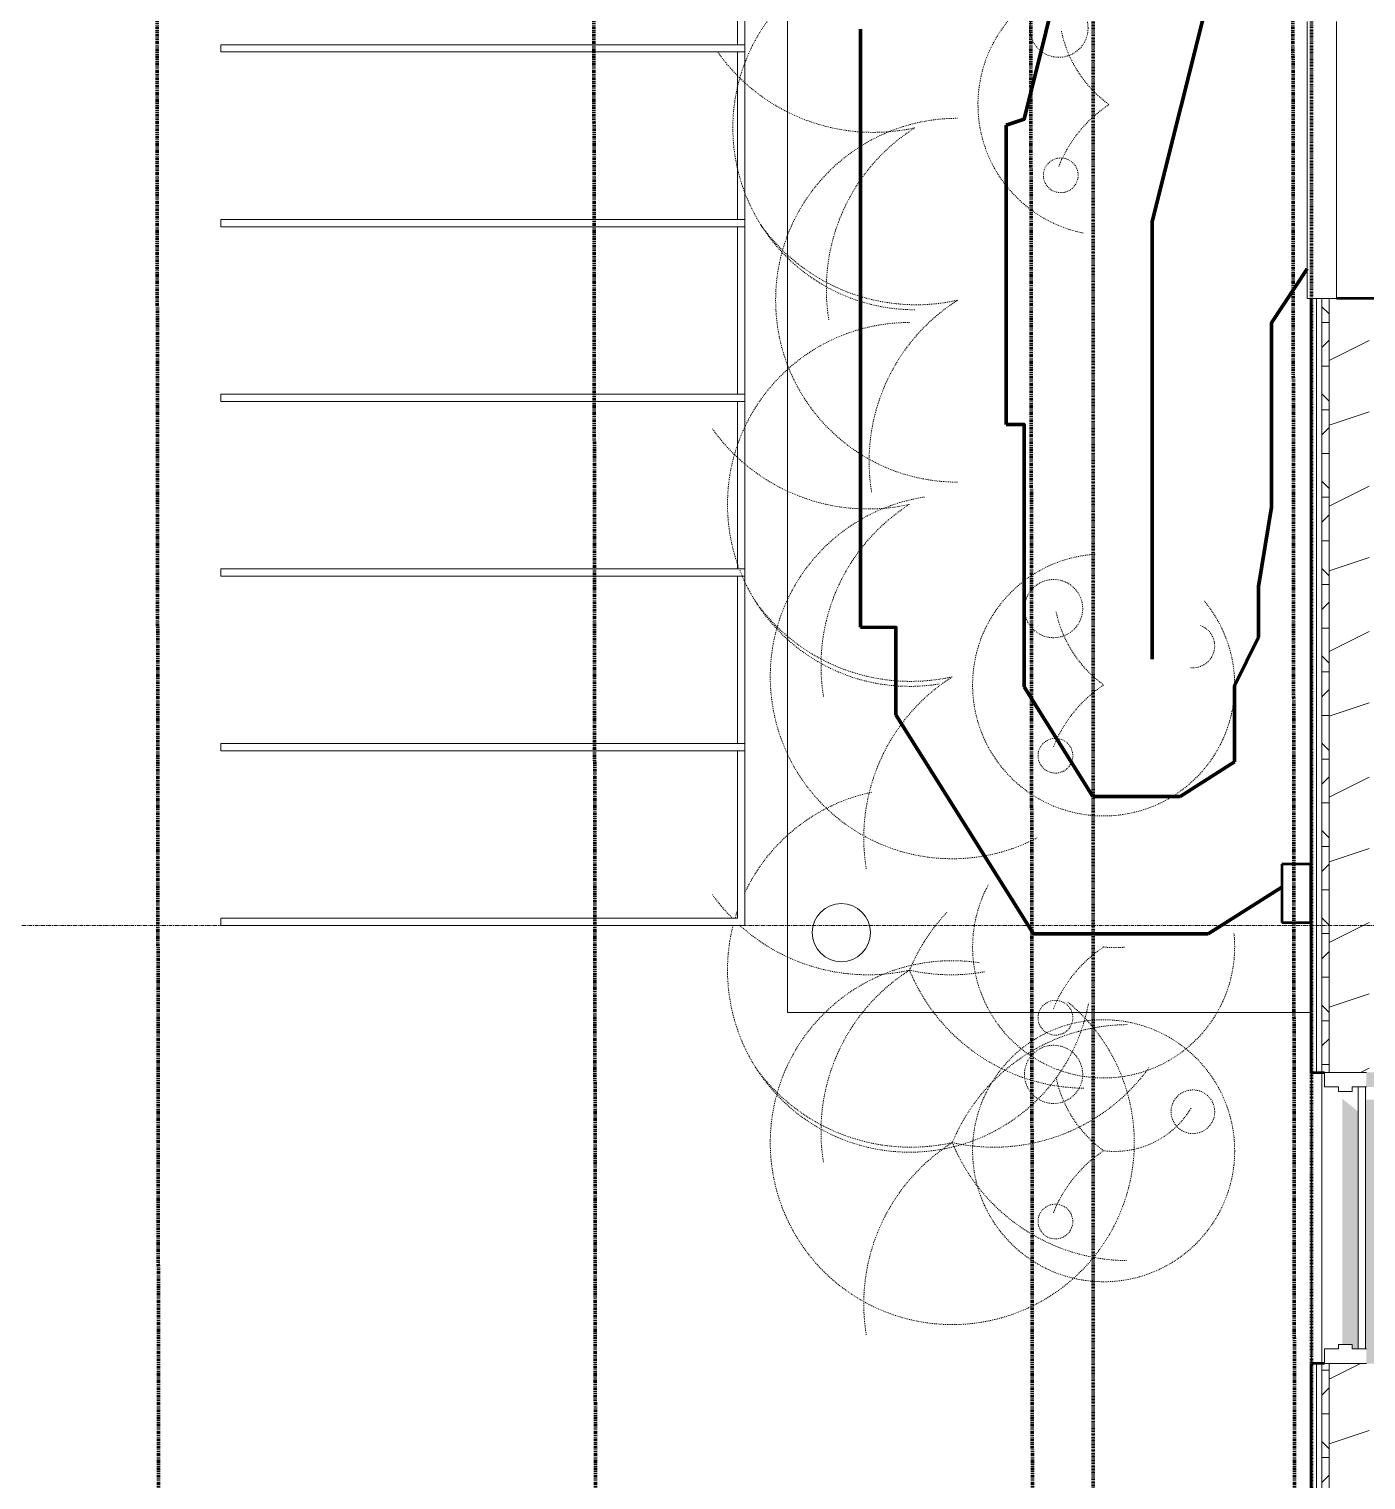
# Model space of a CAD drawing. Header units: inches. Extents: x -4292 to -464, y 9706 to 12474.
# Drawn here: x -4006.9 to -3823.3, y 11771 to 11970.3 of the extents above; entities that cross this region are included whole.
import ezdxf

# ---------------------------------------------------------------- set-up
doc = ezdxf.new("R2010")
doc.units = ezdxf.units.IN
doc.header["$MEASUREMENT"] = 0
for name, pattern in [('Dash', [0.25, 0.125, -0.125]), ('Dash 1_16_', [0.125, 0.0625, -0.0625]), ('Double Dash 3_8_', [1, 0.375, -0.125, 0.125, -0.125, 0.125, -0.125]), ('Grid Line 1_2_', [0.875, 0.5, -0.125, 0.125, -0.125])]:
    doc.linetypes.add(name, pattern=pattern)
doc.layers.add('A-AREA-PATT-6', color=254, linetype='Continuous', lineweight=9, transparency=1)
for name, color, linetype, lineweight in [('A-DETL-GENF-HDLN-1', 9, 'Dash', 9), ('A-DOOR-FRAM-1', 90, 'Continuous', 20), ('A-FLOR-2', 50, 'Continuous', 13), ('A-GENM-1', 7, 'Continuous', 9), ('A-GENM-2', 250, 'Continuous', 50), ('A-GLAZ-1', 50, 'Continuous', 13), ('A-WALL-2', 250, 'Continuous', 50), ('A-WALL-3', 50, 'Continuous', 13), ('A-WALL-PATT-3', 43, 'Continuous', 9), ('C-PROP-LINE-1', 170, 'Double Dash 3_8_', 140), ('C-PROP-LINE-2', 91, 'Dash 1_16_', 140), ('C-TOPO', 7, 'Continuous', 9), ('C-TOPO-MAJR-1', 130, 'Continuous', 70), ('E-LITE-EQPM-1', 7, 'Continuous', 9), ('S-FNDN-1', 50, 'Continuous', 13), ('S-GRID-1', 1, 'Grid Line 1_2_', 9)]:
    doc.layers.add(name, color=color, linetype=linetype, lineweight=lineweight)

msp = doc.modelspace()

# ---------------------------------------------------------------- hatches: boundary and pattern name
at = {"layer": 'A-AREA-PATT-6'}
h = msp.add_hatch(color=256, dxfattribs=at)
h.paths.add_polyline_path([(-3449.77267, 11546.9894), (-3212.37374, 11546.9894), (-3212.37374, 11770.9894), (-3756.91124, 11770.9894), (-3756.91124, 11826.9894), (-3819.32374, 11826.9894), (-3819.32374, 11824.9894), (-3787.19874, 11824.9894), (-3787.19874, 11823.2394), (-3819.32374, 11823.2394), (-3819.32374, 11551.3644), (-3479.87374, 11551.3644), (-3479.87374, 11546.9894), (-3477.33713, 11546.9894)], flags=0)
h.paths.add_polyline_path([(-3821.84717, 11567.5394), (-3821.84717, 11759.7894), (-3823.32374, 11759.7894), (-3823.32374, 11567.7894), (-3822.19874, 11567.7894), (-3822.19874, 11567.5394)], flags=0)
h.paths.add_polyline_path([(-3823.19874, 11824.9894), (-3820.93344, 11824.9894), (-3820.93344, 11826.9894), (-3823.19874, 11826.9894)], flags=0)
h.paths.add_polyline_path([(-3822.82374, 11786.9894), (-3820.93344, 11786.9894), (-3820.93344, 11823.2394), (-3823.19874, 11823.2394), (-3823.19874, 11824.9894), (-3823.32374, 11824.9894), (-3823.32374, 11788.9894), (-3823.19874, 11788.9894), (-3823.19874, 11786.9894)], flags=0)
h.paths.add_polyline_path([(-3824.32374, 11788.9894), (-3824.32361, 11788.9894), (-3824.32374, 11821.61802), (-3826.51124, 11823.37258), (-3826.51124, 11789.6144), (-3825.13624, 11789.6144), (-3825.13624, 11788.9894), (-3824.43311, 11788.9894)], flags=0)
at = {"layer": 'A-WALL-PATT-3'}
h = msp.add_hatch(dxfattribs=at)
h.set_pattern_fill('FP_32', color=256, style=0, pattern_type=2)
h.set_pattern_definition([(0, (0, 0), (0, 5.998), []), (315, (0, 0), (5.9976797, 0), [8.482, -8.482]), (45, (0, 0), (5.9976797, 0), [8.482, -8.482])])
h.paths.add_polyline_path([(-3828.32374, 11552.9019), (-3828.32374, 11567.7894), (-3829.32374, 11567.7894), (-3829.32374, 11552.9019)], flags=0)
h.paths.add_polyline_path([(-3828.32374, 11759.7894), (-3828.32374, 11786.9894), (-3829.32374, 11786.9894), (-3829.32374, 11759.7894)], flags=0)
h.paths.add_polyline_path([(-3828.32374, 11826.9894), (-3828.32374, 11933.3394), (-3829.32374, 11933.3394), (-3829.32374, 11826.9894), (-3828.94874, 11826.9894)], flags=0)
h.paths.add_polyline_path([(-3828.32374, 12009.3894), (-3828.32374, 12032.24317), (-3829.32374, 12032.24317), (-3829.32374, 12009.3894)], flags=0)
h.paths.add_polyline_path([(-3829.32374, 12070.26817), (-3828.32374, 12070.26817), (-3828.32374, 12088.6894), (-3829.32374, 12088.6894), (-3829.32374, 12072.73109)], flags=0)
h = msp.add_hatch(dxfattribs=at)
h.set_pattern_fill('FP_7', color=256, style=0, pattern_type=2)
h.set_pattern_definition([(216.87, (7.997, 19.992), (59.9755286, 39.9843071), [9.996, -89.964]), (206.565, (19.992, 13.994), (-19.991807, -19.992219), [22.352, -22.352]), (198.435, (19.992, 3.998), (-39.983821, -19.991955), [12.644, -50.576])])
h.paths.add_polyline_path([(-3827.32374, 11552.9019), (-3822.82374, 11552.9019), (-3822.82374, 11567.7894), (-3828.32374, 11567.7894), (-3828.32374, 11552.9019)], flags=0)
h.paths.add_polyline_path([(-3828.32374, 11759.7894), (-3822.82374, 11759.7894), (-3822.82374, 11786.9894), (-3828.32374, 11786.9894), (-3828.32374, 11782.10421)], flags=0)
h.paths.add_polyline_path([(-3825.13624, 11826.9894), (-3822.82374, 11826.9894), (-3822.82374, 11933.3394), (-3828.32374, 11933.3394), (-3828.32374, 11826.9894), (-3827.01124, 11826.9894)], flags=0)
h.paths.add_polyline_path([(-3827.32374, 12009.3894), (-3822.82374, 12009.3894), (-3822.82374, 12032.24317), (-3828.32374, 12032.24317), (-3828.32374, 12009.3894)], flags=0)
h.paths.add_polyline_path([(-3827.32374, 12070.26817), (-3822.82374, 12070.26817), (-3822.82374, 12088.6894), (-3828.32374, 12088.6894), (-3828.32374, 12070.26817)], flags=0)

# ---------------------------------------------------------------- linework, layer by layer
at = {"layer": 'A-DETL-GENF-HDLN-1'}
for centre, radius in [((-3865.43025, 11970.46008), 4), ((-3865.18037, 11950.24331), 2.38542), ((-3866.16474, 11890.71498), 4), ((-3865.91485, 11870.49821), 2.38542), ((-3865.91485, 11834.49821), 2.38542), ((-3859.29072, 11816.22224), 18), ((-3866.16474, 11826.71498), 4), ((-3847.0354, 11821.58475), 3), ((-3865.91485, 11806.49821), 2.38542)]:
    msp.add_circle(centre, radius, dxfattribs=at)
for centre, radius, start, end in [((-3885.21925, 11956.77245), 25, 72.6885082, 270), ((-3858.55623, 11959.96733), 18, 75.9899162, 258.7486584), ((-3848.67999, 11973.53521), 16.78176, 192.0513601, 233.9486399), ((-3890.91921, 11982.38475), 26.23889, 215.4534107, 282.5465893), ((-3848.32266, 11944.60317), 18.46031, 123.6662964, 158.3337036), ((-3879.34425, 11933.08472), 25, 90, 270), ((-3871.1391, 11934.63134), 26.23889, 122.4534107, 189.5465893), ((-3885.04421, 11958.69702), 26.23889, 215.4534107, 282.5465893), ((-3865.2641, 11910.94361), 26.23889, 122.4534107, 189.5465893), ((-3885.95373, 11905.02736), 25, 90, 270), ((-3891.6537, 11930.63965), 26.23889, 215.4534107, 282.5465893), ((-3880.07873, 11881.33963), 25, 98.7719701, 270), ((-3871.87359, 11882.88625), 26.23889, 122.4534107, 189.5465893), ((-3859.29072, 11880.22224), 18, 93.7160716, 270), ((-3885.7787, 11906.95192), 26.23889, 215.4534107, 282.5465893), ((-3859.29072, 11880.22224), 18, 270, 39.8542953), ((-3849.41448, 11893.79012), 16.78176, 192.0513601, 233.9486399), ((-3847.0354, 11885.58475), 3, 270, 71.2915661), ((-3847.0354, 11885.58475), 3, 264.2110497, 270), ((-3865.99859, 11859.19852), 26.23889, 122.4534107, 189.5465893), ((-3885.95373, 11905.02736), 25, 270, 279.352328), ((-3849.05715, 11864.85808), 18.46031, 123.6662964, 158.3337036), ((-3885.95373, 11841.02736), 25, 101.9748135, 154.9471465), ((-3880.07873, 11881.33963), 25, 270, 297.8072003), ((-3859.29072, 11844.22224), 18, 151.6469546, 270), ((-3891.6537, 11866.63965), 26.23889, 215.4534107, 224.7358924), ((-3885.95373, 11841.02736), 25, 161.3004988, 163.3400149), ((-3861.70401, 11831.00588), 26.23889, 136.7136645, 157.5465893), ((-3885.95373, 11841.02736), 25, 165.7042605, 270), ((-3891.6537, 11866.63965), 26.23889, 228.0348654, 282.5465893), ((-3859.29072, 11844.22224), 18, 270, 6.253421), ((-3849.05715, 11828.85808), 18.46031, 123.6662964, 158.3337036), ((-3857.77119, 11856.35359), 12.22615, 262.8605029, 276.6416273), ((-3880.07873, 11817.33963), 25, 81.4976276, 270), ((-3871.87359, 11818.88625), 26.23889, 122.4534107, 189.5465893), ((-3880.25377, 11866.63965), 26.23889, 257.4534107, 280.0500149), ((-3861.70401, 11851.04883), 26.23889, 202.4534107, 269.5465893), ((-3885.95373, 11841.02736), 25, 270, 349.7296331), ((-3880.07873, 11817.33963), 25, 270, 50.5967144), ((-3855.82901, 11807.31815), 26.23889, 90.4534107, 157.5465893), ((-3885.7787, 11842.95192), 26.23889, 215.4534107, 282.5465893), ((-3874.37877, 11842.95192), 26.23889, 257.4534107, 324.5465893), ((-3849.41448, 11829.79012), 16.78176, 192.0513601, 233.9486399), ((-3857.77119, 11828.35359), 12.22615, 262.8605029, 329.0244958), ((-3865.99859, 11795.19852), 26.23889, 122.4534107, 189.5465893), ((-3855.82901, 11827.3611), 26.23889, 202.4534107, 269.5465893), ((-3849.05715, 11800.85808), 18.46031, 123.6662964, 158.3337036)]:
    msp.add_arc(centre, radius, start, end, dxfattribs=at)
at = {"layer": 'A-DOOR-FRAM-1'}
for p, q in [((-3828.94874, 11826.9894), (-3823.19874, 11826.9894)), ((-3828.94874, 11824.9894), (-3828.94874, 11826.9894)), ((-3827.01124, 11824.9894), (-3828.94874, 11824.9894)), ((-3827.01124, 11824.3644), (-3827.01124, 11824.9894)), ((-3825.13624, 11824.3644), (-3827.01124, 11824.3644)), ((-3825.13624, 11824.9894), (-3825.13624, 11824.3644)), ((-3823.19874, 11824.9894), (-3825.13624, 11824.9894)), ((-3828.94874, 11788.9894), (-3827.01124, 11788.9894)), ((-3828.94874, 11786.9894), (-3828.94874, 11788.9894)), ((-3827.01124, 11789.6144), (-3825.13624, 11789.6144)), ((-3827.01124, 11788.9894), (-3827.01124, 11789.6144)), ((-3825.13624, 11789.6144), (-3825.13624, 11788.9894)), ((-3825.13624, 11788.9894), (-3823.19874, 11788.9894)), ((-3823.19874, 11786.9894), (-3828.94874, 11786.9894))]:
    msp.add_line(p, q, dxfattribs=at)
at = {"layer": 'A-FLOR-2'}
msp.add_line((-3823.32374, 11824.9894), (-3823.32374, 11788.9894), dxfattribs=at)
at = {"layer": 'A-GENM-1'}
for p, q in [((-3908.55596, 11967.1894), (-3908.55596, 11992.1894)), ((-3909.55596, 11991.1894), (-3909.55596, 11968.1894)), ((-3909.55596, 11968.1894), (-3980.55596, 11968.1894)), ((-3980.55596, 11968.1894), (-3980.55596, 11967.1894)), ((-3908.55596, 11968.1894), (-3980.55596, 11968.1894)), ((-3980.55596, 11968.1894), (-3980.55596, 11967.1894)), ((-3908.55596, 11943.1894), (-3908.55596, 11968.1894)), ((-3980.55596, 11967.1894), (-3908.55596, 11967.1894)), ((-3980.55596, 11967.1894), (-3909.55596, 11967.1894)), ((-3909.55596, 11967.1894), (-3909.55596, 11944.1894)), ((-3909.55596, 11944.1894), (-3980.55596, 11944.1894)), ((-3980.55596, 11944.1894), (-3980.55596, 11943.1894)), ((-3908.55596, 11944.1894), (-3980.55596, 11944.1894)), ((-3980.55596, 11944.1894), (-3980.55596, 11943.1894)), ((-3908.55596, 11919.1894), (-3908.55596, 11944.1894)), ((-3980.55596, 11943.1894), (-3908.55596, 11943.1894)), ((-3980.55596, 11943.1894), (-3909.55596, 11943.1894)), ((-3909.55596, 11943.1894), (-3909.55596, 11920.1894)), ((-3909.55596, 11920.1894), (-3980.55596, 11920.1894)), ((-3980.55596, 11920.1894), (-3980.55596, 11919.1894)), ((-3908.55596, 11920.1894), (-3980.55596, 11920.1894)), ((-3980.55596, 11920.1894), (-3980.55596, 11919.1894)), ((-3908.55596, 11895.1894), (-3908.55596, 11920.1894)), ((-3980.55596, 11919.1894), (-3908.55596, 11919.1894)), ((-3980.55596, 11919.1894), (-3909.55596, 11919.1894)), ((-3909.55596, 11919.1894), (-3909.55596, 11896.1894)), ((-3909.55596, 11896.1894), (-3980.55596, 11896.1894)), ((-3980.55596, 11896.1894), (-3980.55596, 11895.1894)), ((-3908.55596, 11896.1894), (-3980.55596, 11896.1894)), ((-3980.55596, 11896.1894), (-3980.55596, 11895.1894)), ((-3908.55596, 11871.1894), (-3908.55596, 11896.1894)), ((-3980.55596, 11895.1894), (-3908.55596, 11895.1894)), ((-3980.55596, 11895.1894), (-3909.55596, 11895.1894)), ((-3909.55596, 11895.1894), (-3909.55596, 11872.1894)), ((-3909.55596, 11872.1894), (-3980.55596, 11872.1894)), ((-3980.55596, 11872.1894), (-3980.55596, 11871.1894)), ((-3908.55596, 11872.1894), (-3980.55596, 11872.1894)), ((-3980.55596, 11872.1894), (-3980.55596, 11871.1894)), ((-3908.55596, 11847.1894), (-3908.55596, 11872.1894)), ((-3980.55596, 11871.1894), (-3908.55596, 11871.1894)), ((-3980.55596, 11871.1894), (-3909.55596, 11871.1894)), ((-3909.55596, 11871.1894), (-3909.55596, 11848.1894)), ((-3909.55596, 11848.1894), (-3980.55596, 11848.1894)), ((-3980.55596, 11848.1894), (-3980.55596, 11847.1894)), ((-3980.55596, 11847.1894), (-3908.55596, 11847.1894))]:
    msp.add_line(p, q, dxfattribs=at)
at = {"layer": 'A-GENM-2'}
for p, q in [((-3830.82374, 11855.6019), (-3834.82374, 11855.6019)), ((-3834.82374, 11855.6019), (-3834.82374, 11847.6019)), ((-3830.82374, 11847.6019), (-3830.82374, 11855.6019)), ((-3834.82374, 11847.6019), (-3830.82374, 11847.6019))]:
    msp.add_line(p, q, dxfattribs=at)
at = {"layer": 'A-GLAZ-1'}
for p, q in [((-3831.32374, 11933.3394), (-3831.32374, 11971.3644)), ((-3827.32374, 11971.3644), (-3827.32374, 11933.3394)), ((-3827.32374, 11933.3394), (-3831.32374, 11933.3394))]:
    msp.add_line(p, q, dxfattribs=at)
at = {"layer": 'A-WALL-2'}
for p, q in [((-3830.82374, 11933.3394), (-3830.82374, 11826.9894)), ((-3822.19874, 11933.3394), (-3827.32374, 11933.3394)), ((-3830.82374, 11826.9894), (-3828.94874, 11826.9894)), ((-3830.82374, 11786.9894), (-3830.82374, 11759.7894)), ((-3828.94874, 11786.9894), (-3830.82374, 11786.9894))]:
    msp.add_line(p, q, dxfattribs=at)
at = {"layer": 'A-WALL-3'}
for p, q in [((-3830.07374, 11826.9894), (-3830.07374, 11933.3394)), ((-3829.32374, 11826.9894), (-3829.32374, 11933.3394)), ((-3828.32374, 11826.9894), (-3828.32374, 11933.3394)), ((-3830.07374, 11759.7894), (-3830.07374, 11786.9894)), ((-3829.32374, 11759.7894), (-3829.32374, 11786.9894)), ((-3828.32374, 11759.7894), (-3828.32374, 11786.9894))]:
    msp.add_line(p, q, dxfattribs=at)
at = {"layer": 'C-PROP-LINE-1'}
for p, q in [((-3989.61052, 12268.68951), (-3987.00617, 9767.3363)), ((-3929.52303, 12184.68951), (-3927.0955, 9853.16749)), ((-3869.44796, 12124.68951), (-3867.12227, 9890.97905)), ((-3833.41046, 12088.68951), (-3830.99429, 9768.08086))]:
    msp.add_line(p, q, dxfattribs=at)
at = {"layer": 'C-PROP-LINE-2'}
for p, q in [((-3860.72374, 11548.5894), (-3860.72374, 12118.5894)), ((-3830.72374, 10010.0894), (-3830.72374, 12088.5894))]:
    msp.add_line(p, q, dxfattribs=at)
at = {"layer": 'C-TOPO'}
for p, q in [((-3902.72388, 11976.95728), (-3902.72388, 11874.21021)), ((-3902.72388, 11976.95728), (-3902.72388, 11874.21021)), ((-3902.72388, 11874.21021), (-3902.72388, 11835.2395)), ((-3902.72388, 11874.21021), (-3902.72388, 11835.2395)), ((-3896.625, 11835.2395), (-3902.72388, 11835.2395)), ((-3902.72388, 11835.2395), (-3896.625, 11835.2395)), ((-3873.67676, 11835.2395), (-3896.625, 11835.2395)), ((-3873.67676, 11835.2395), (-3896.625, 11835.2395)), ((-3844.54944, 11835.2395), (-3873.67676, 11835.2395)), ((-3844.54944, 11835.2395), (-3873.67676, 11835.2395)), ((-3844.54944, 11835.2395), (-3843.30066, 11835.2395)), ((-3843.30066, 11835.2395), (-3844.54944, 11835.2395)), ((-3841.30627, 11835.2395), (-3843.30066, 11835.2395)), ((-3841.30627, 11835.2395), (-3843.30066, 11835.2395)), ((-3830.82374, 11835.2395), (-3841.30627, 11835.2395)), ((-3841.30627, 11835.2395), (-3830.82374, 11835.2395)), ((-3830.72388, 11826.75146), (-3830.72388, 11826.9894)), ((-3830.72388, 11826.75146), (-3830.72388, 11826.9894)), ((-3830.72388, 11786.9894), (-3830.72388, 11826.75146)), ((-3830.72388, 11826.75146), (-3830.72388, 11786.9894)), ((-3824.32361, 11824.9894), (-3824.32361, 11821.61792)), ((-3824.32361, 11821.61792), (-3824.32361, 11788.9894))]:
    msp.add_line(p, q, dxfattribs=at)
at = {"layer": 'C-TOPO-MAJR-1'}
for p, q in [((-3842.65038, 11983.83252), (-3852.61735, 11943.90381)), ((-3892.70246, 11970.3465), (-3892.70246, 11888.1491)), ((-3872.6599, 11916.02651), (-3872.6599, 11957.12513)), ((-3852.61735, 11943.9038), (-3852.61735, 11883.78664)), ((-3860.76609, 11864.90774), (-3870.22039, 11879.94289)), ((-3887.82342, 11876.09913), (-3868.91482, 11846.02884)), ((-3841.2999, 11869.66189), (-3848.76607, 11864.90775)), ((-3848.76609, 11864.90774), (-3860.76605, 11864.90774)), ((-3844.91472, 11846.02891), (-3834.82374, 11852.45442)), ((-3868.91468, 11846.02884), (-3844.91482, 11846.02884))]:
    msp.add_line(p, q, dxfattribs=at)
at = {"layer": 'C-TOPO-MAJR-1', "flags": 128}
for points in [[(-3872.6599, 11957.12533), (-3870.22045, 11957.94986), (-3864.24026, 11981.90712), (-3870.22045, 12024.49962)], [(-3831.32374, 11937.39858), (-3836.24365, 11929.97743), (-3836.24365, 11904.65052)], [(-3870.22045, 11879.94299), (-3870.22045, 11916.01328), (-3872.6599, 11916.02637)], [(-3836.24365, 11904.65047), (-3838.02481, 11893.73038), (-3838.02481, 11886.7716)], [(-3892.70246, 11888.14895), (-3887.82355, 11888.12277), (-3887.82355, 11876.09933)], [(-3838.02482, 11886.77159), (-3841.2999, 11880.10516), (-3841.2999, 11869.66201)]]:
    msp.add_lwpolyline(points, dxfattribs=at)
at = {"layer": 'E-LITE-EQPM-1'}
for start, end in [(0, 180), (180, 0)]:
    msp.add_arc((-3895.31308, 11846.1894), 4, start, end, dxfattribs=at)
at = {"layer": 'S-FNDN-1'}
msp.add_line((-3829.32374, 11786.9894), (-3829.32374, 11826.9894), dxfattribs=at)
at = {"layer": 'S-GRID-1'}
msp.add_line((-464.45104, 11847.1894), (-4232.19143, 11847.1894), dxfattribs=at)

doc.saveas('drawing.dxf')
